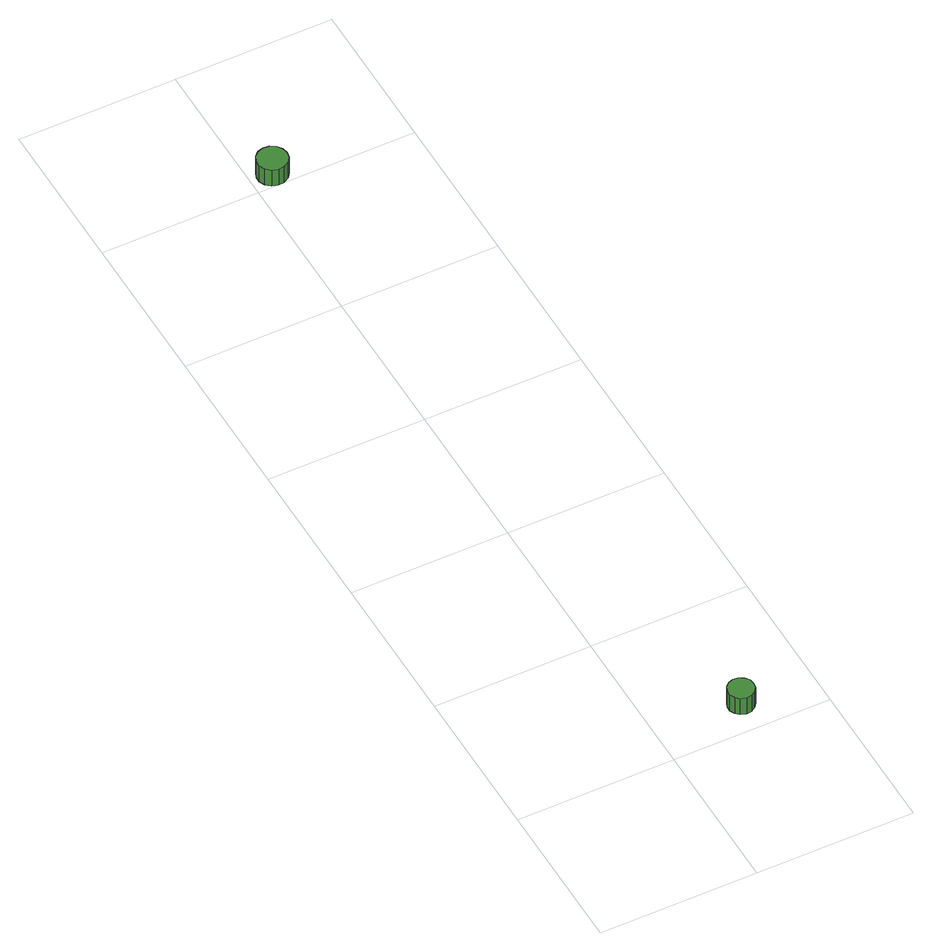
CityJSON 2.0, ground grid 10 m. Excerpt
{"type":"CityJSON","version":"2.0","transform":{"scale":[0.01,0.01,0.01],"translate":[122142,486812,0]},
"CityObjects":{
"tree1":{"type":"SolitaryVegetationObject","attributes":{"function":"something"},"geometry":[{"type":"MultiSurface","lod":"1","boundaries":[[[0,1,2,3,4,5,6,7,8,9,10,11,12,13,14]],[[15,16,17,18,19,20,21,22,23,24,25,26,27,28,29]],[[0,29,28,1]],[[1,28,27,2]],[[2,27,26,3]],[[3,26,25,4]],[[4,25,24,5]],[[5,24,23,6]],[[6,23,22,7]],[[7,22,21,8]],[[8,21,20,9]],[[9,20,19,10]],[[10,19,18,11]],[[11,18,17,12]],[[12,17,16,13]],[[13,16,15,14]],[[14,15,29,0]]]}]},
"tree2":{"type":"SolitaryVegetationObject","attributes":{"function":"something"},"geometry":[{"type":"MultiSurface","lod":"1","boundaries":[[[30,31,32,33,34,35,36,37,38,39,40,41,42,43,44]],[[45,46,47,48,49,50,51,52,53,54,55,56,57,58,59]],[[30,59,58,31]],[[31,58,57,32]],[[32,57,56,33]],[[33,56,55,34]],[[34,55,54,35]],[[35,54,53,36]],[[36,53,52,37]],[[37,52,51,38]],[[38,51,50,39]],[[39,50,49,40]],[[40,49,48,41]],[[41,48,47,42]],[[42,47,46,43]],[[43,46,45,44]],[[44,45,59,30]]]}]}
},
"vertices":[
[604,172,266],[597,206,266],[577,233,266],[547,251,266],[513,254,266],[480,244,266],[455,221,266],[441,189,266],[441,155,266],[455,124,266],[480,101,266],[513,90,266],[547,94,266],[577,111,266],[597,139,266],[597,139,137],[577,111,137],[547,94,137],[513,90,137],[480,101,137],[455,124,137],[441,155,137],[441,189,137],[455,221,137],[480,244,137],[513,254,137],[547,251,137],[577,233,137],[597,206,137],[604,172,137],
[233,5093,227],[225,5131,227],[202,5163,227],[168,5183,227],[129,5187,227],[91,5175,227],[62,5149,227],[46,5113,227],[46,5073,227],[62,5037,227],[91,5011,227],[129,4999,227],[168,5003,227],[202,5022,227],[225,5054,227],[225,5054,98],[202,5022,98],[168,5003,98],[129,4999,98],[91,5011,98],[62,5037,98],[46,5073,98],[46,5113,98],[62,5149,98],[91,5175,98],[129,5187,98],[168,5183,98],[202,5163,98],[225,5131,98],[233,5093,98]
]}
